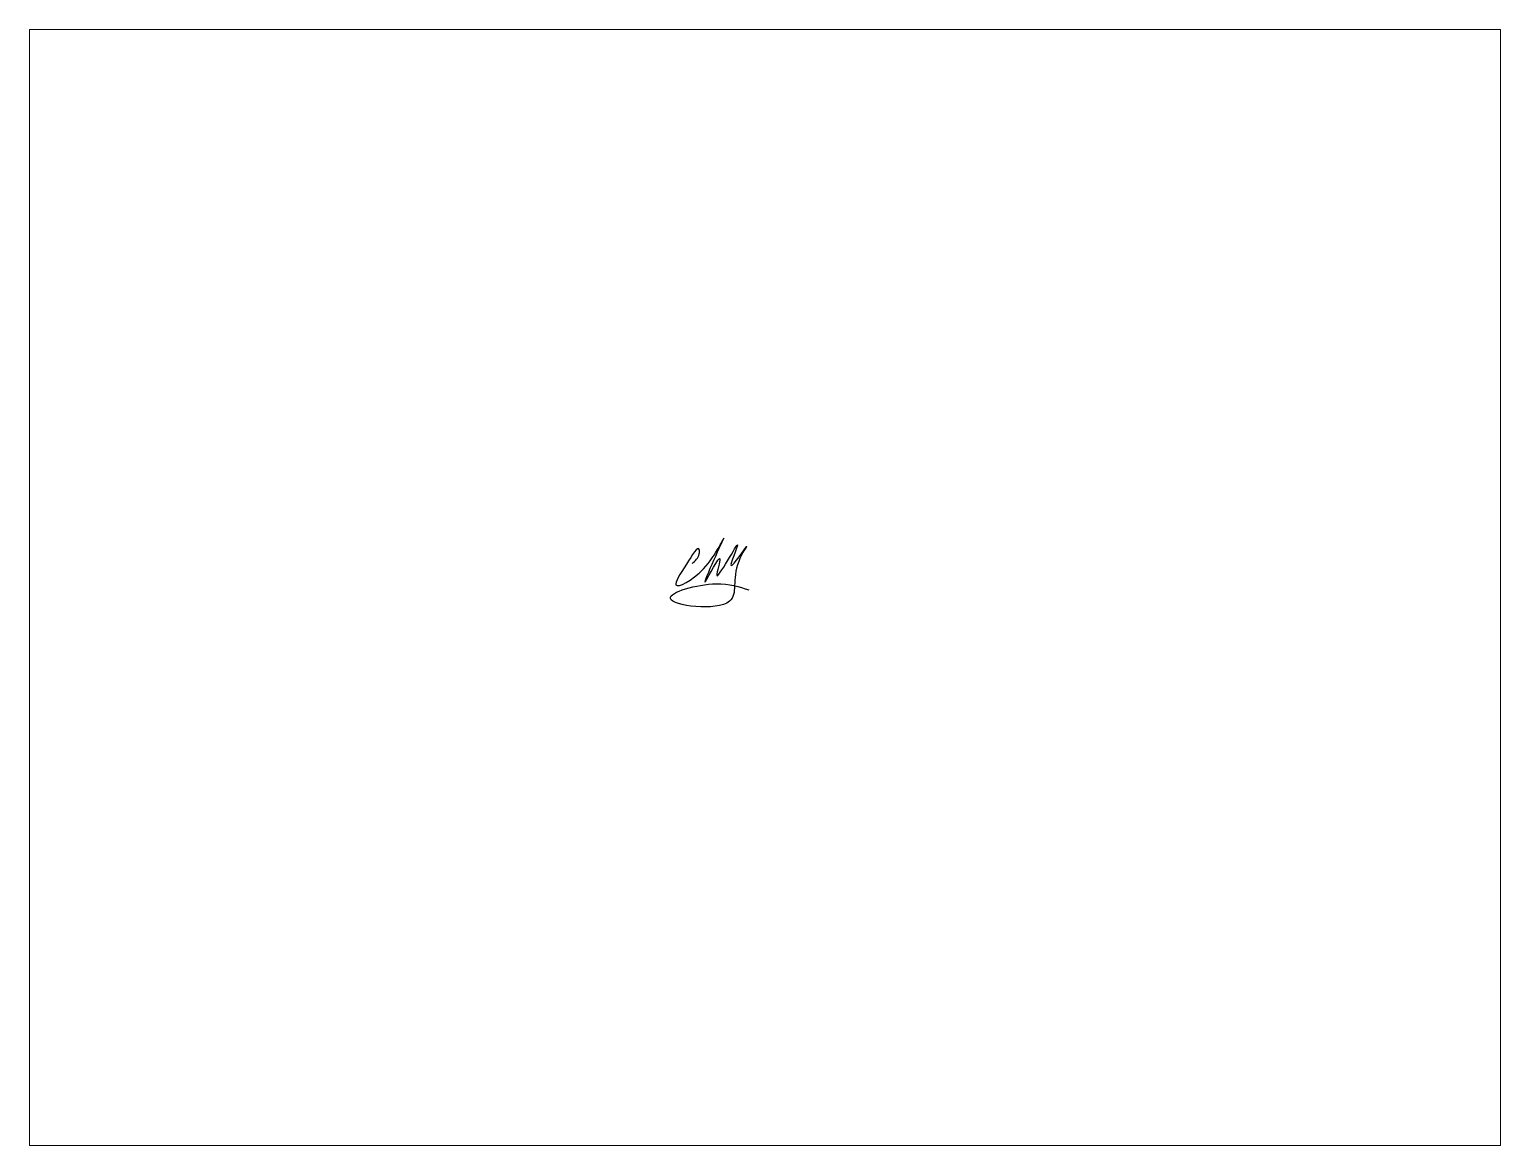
# Paper-space layout 'Лист1' of a CAD drawing. Header units: millimetres. Extents: x 26 to 231, y 20 to 176.
import ezdxf

# ---------------------------------------------------------------- set-up
doc = ezdxf.new("R2010")
doc.units = ezdxf.units.MM
doc.layers.add('VPORTS', color=7, linetype='Continuous')

psp = doc.layouts.new('Лист1')

# ---------------------------------------------------------------- linework, layer by layer
at = {"layer": 'VPORTS', "color": 5}
psp.add_spline([(118.31, 100.86), (119.32, 102.2), (119.32, 102.8), (117.54, 100.78), (116.06, 97.87), (119.89, 100.09), (122.7, 104.32), (120.17, 98.36), (122.21, 101.51), (121.75, 99.21), (124.67, 103.42), (123.76, 100.58), (125.93, 103.26), (124.82, 101.14), (123.53, 95.57), (115.29, 95.98), (121.67, 98.02), (126.22, 97.17)], degree=3, dxfattribs=at)

# ---------------------------------------------------------------- viewports
at = {"layer": '0'}
psp.add_viewport(center=(128.5, 97.5), size=(205.6, 156), view_center_point=(4912.74, 9106.04), view_height=17065.5327, dxfattribs=at)

doc.saveas('drawing.dxf')
